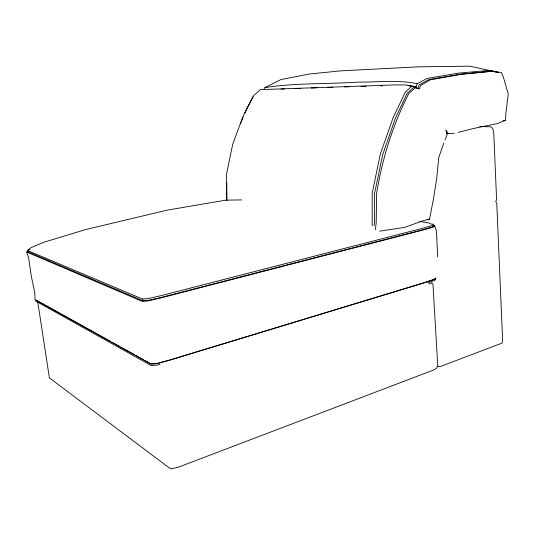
<?xml version="1.0" encoding="UTF-8"?>
<svg xmlns="http://www.w3.org/2000/svg" width="535" height="535" viewBox="0 0 535 535"><rect width="100%" height="100%" fill="white"/><g stroke="black" fill="none" stroke-linecap="round" stroke-linejoin="round"><path stroke-width="0.8" d="M458.261 132.332L474.023 128.38L497.102 123.638L505.528 120.415L505.856 113.654L508.25 93.953L503.448 77.341L501.348 72.446L490.602 71.316L461.458 74.298L430.361 79.842L420.503 85.513L419.427 88.957L415.32 87.8L408.767 93.571A232.464 151.131 -81 0 0 376.607 193.55L376.179 222.714L375.416 229.682M226.92 200.625L226.298 175.099L232.712 144.276L243.365 115.533L253.617 95.564L260.344 89.639L393.867 84.938L406.286 84.938L416.056 86.904L417.2 83.681L427.231 78.404L458.582 73.141L487.8 70.533L498.239 72.339L469.67 66.179L418.477 66.822L340.661 70.874L309.484 73.99L280.942 79.548L264.945 87.586L264.069 88.81M372.166 225.676L372.186 193.342L380.311 154.14L393.171 117.566L405.283 92.214L412.003 85.974M226.686 200.197L226.78 183.05M374.065 225.803L374.473 222.741L374.507 193.663L382.706 154.655L395.372 118.329L407.262 93.217L413.95 87.205L418.016 88.242L419.126 84.918L429.057 79.501L460.227 74.218L489.224 71.583M379.669 231.147L404.547 227.408L422.81 220.828L429.505 219.169L433.49 198.94L436.72 178.369L438.747 157.598L443.843 142.985M445.02 139.989L447.14 134.8L445.842 129.851L448.163 133.549L454.322 133.322M435.724 279.451L434.708 280.474L427.753 282.841M436.052 277.993L435.035 279.016L424.964 282.433L169.067 360.182L156.367 363.593L150.723 363.981L34.969 299.674L34.822 293.04L31.224 275.685L28.703 258.191L26.75 252.025L28.014 251.49M435.543 277.986L434.019 279.511L423.987 282.915L169.575 360.249L156.962 363.639L151.351 364.027L144.778 360.383M437.663 257.007L436.507 231.869L434.821 225.837L433.256 227.087L422.984 230.037L160.941 297.915L147.901 300.938L142.136 301.365L26.75 252.025M433.537 225.823L431.979 227.074L421.761 230.003L161.563 297.32L148.636 300.316L142.912 300.744L27.987 251.838L27.492 250.487L30.936 247.685L43.997 242.208L85.266 229.662L166.92 210.188L225.917 200.137L241.706 199.916M30 249.43L27.492 250.487L142.491 299.025L148.222 298.597L161.182 295.614L421.847 228.492L432.079 225.576L433.644 224.339L429.511 223.69M159.958 364.295L156.795 365.144L151.164 365.532L35.531 300.964M428.776 283.998L431.391 283.51M264.945 87.586C295.909 82.838 327.474 84.156 358.664 82.109C378.118 82.223 398.02 79.682 417.2 83.681M503.161 120.703L505.528 120.415M427.177 219.45L429.505 219.169M446.685 133.696L448.163 133.549M281.149 89.084L284.473 88.937M294.945 88.549L300.556 88.349M311.296 88.001L317.088 87.814M327.855 87.466L332.823 87.305M344.413 86.931L349.382 86.77M360.998 86.409L366 86.262M437.128 366.368L440.726 366.408L501.977 343.129L502.666 341.163L496.781 203.668L495.758 201.474L496.6 199.515L493.745 132.807L492.742 128.373L490.602 126.795L479.768 126.541M380.873 85.861L382.492 85.821M407.83 85.667L416.056 86.904M491.872 71.041L493.444 71.075M433.176 225.576L434.821 225.837M419.621 221.443L429.231 223.028M35.959 299.995L110.451 341.33M111.915 342.146L119.218 346.198M120.676 347.008L134.552 354.705M136.017 355.514L143.32 359.567M431.551 282.554L432.935 283.924L437.77 366.161L436.406 368.354L433.912 369.892L178.576 467.108L171.528 468.82L169.234 467.878L49.387 377.884L37.831 302.375M142.491 299.025L142.912 300.744M240.402 123.819A187.123 141.715 -81.7 0 1 243.218 116.938M244.903 113.099A187.123 141.715 -81.7 0 1 253.095 96.701"/></g></svg>
